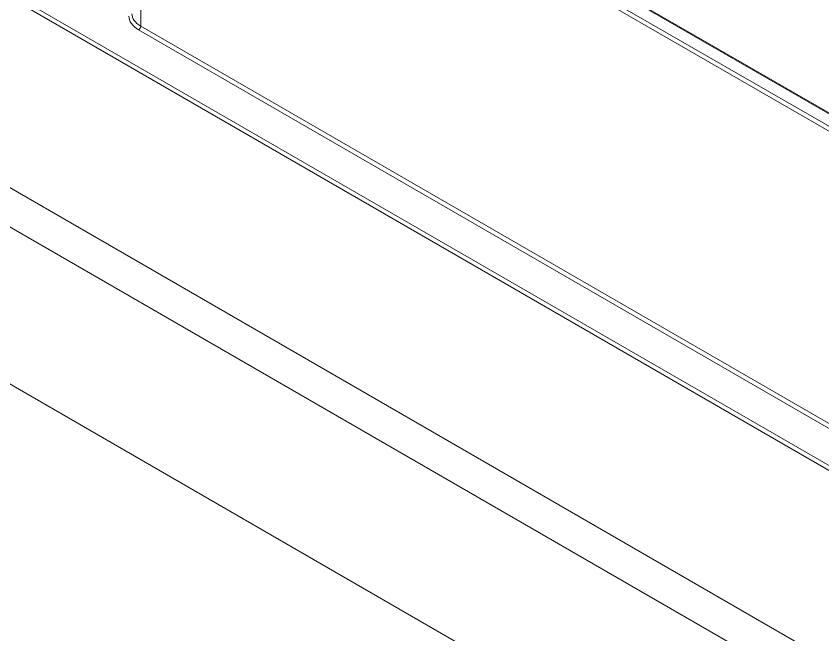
# Model space of a CAD drawing. Header units: inches. Extents: x 0.19 to 7.09, y 0.45 to 4.64.
# Drawn here: x 0.783 to 1.83, y 2.078 to 2.881 of the extents above; entities that cross this region are included whole.
import ezdxf

# ---------------------------------------------------------------- set-up
doc = ezdxf.new("R2010")
doc.units = ezdxf.units.IN
doc.header["$MEASUREMENT"] = 0

msp = doc.modelspace()

# ---------------------------------------------------------------- linework, layer by layer
at = {"color": 0, "linetype": 'Continuous', "lineweight": 0, "extrusion": (-1.66533e-16, 0.816497, 0.57735)}
for p, q in [((0.9602, 3.261, -0.6919), (4.1903, 1.3961, -0.6919)), ((4.1923, 1.3963, -0.6919), (0.9622, 3.2612, -0.6919)), ((4.1764, 1.3881, -0.6919), (0.9475, 3.2523, -0.6919)), ((0.9447, 2.8681, -0.6919), (0.9447, 3.2475, -0.6919)), ((0.9447, 3.2475, -0.6919), (4.1736, 1.3833, -0.6919)), ((2.1413, 2.1226, -0.6919), (0.7856, 2.9053, -0.6919)), ((0.7828, 2.9005, -0.6919), (2.1386, 2.1178, -0.6919)), ((0.9419, 2.8633, -0.6919), (2.1458, 2.1683, -0.6919)), ((2.1458, 2.1747, -0.6919), (0.9447, 2.8681, -0.6919)), ((0.3898, 2.8296, -0.6919), (3.9544, 0.7716, -0.6919)), ((3.9451, 0.8279, -0.6919), (0.4874, 2.8242, -0.6919)), ((3.9544, 0.5674, -0.6919), (0.3898, 2.6255, -0.6919))]:
    msp.add_line(p, q, dxfattribs=at)
at = {"color": 0, "linetype": 'Continuous', "lineweight": 0}
msp.add_ellipse((0.9725, 2.881, -0.6919), major_axis=(-0.0433, 0), ratio=0.57735, start_param=0, end_param=0.785398, dxfattribs=at)
at = {"color": 0, "linetype": 'Continuous', "lineweight": 0, "extrusion": (-3.0072e-17, -1.11022e-16, -1)}
msp.add_ellipse((0.9725, 2.8842, -0.6919), major_axis=(-0.0394, 0), ratio=0.57735, start_param=-0.785398, end_param=0, dxfattribs=at)
at = {"color": 0, "linetype": 'Continuous', "lineweight": 0, "extrusion": (-1.40504e-16, 1.45219e-16, -1)}
msp.add_ellipse((0.9419, 2.8665, -0.6919), major_axis=(-0.00197, -0.00341), ratio=0.57735, start_param=-2.356194, end_param=-0.785398, dxfattribs=at)

doc.saveas('drawing.dxf')
